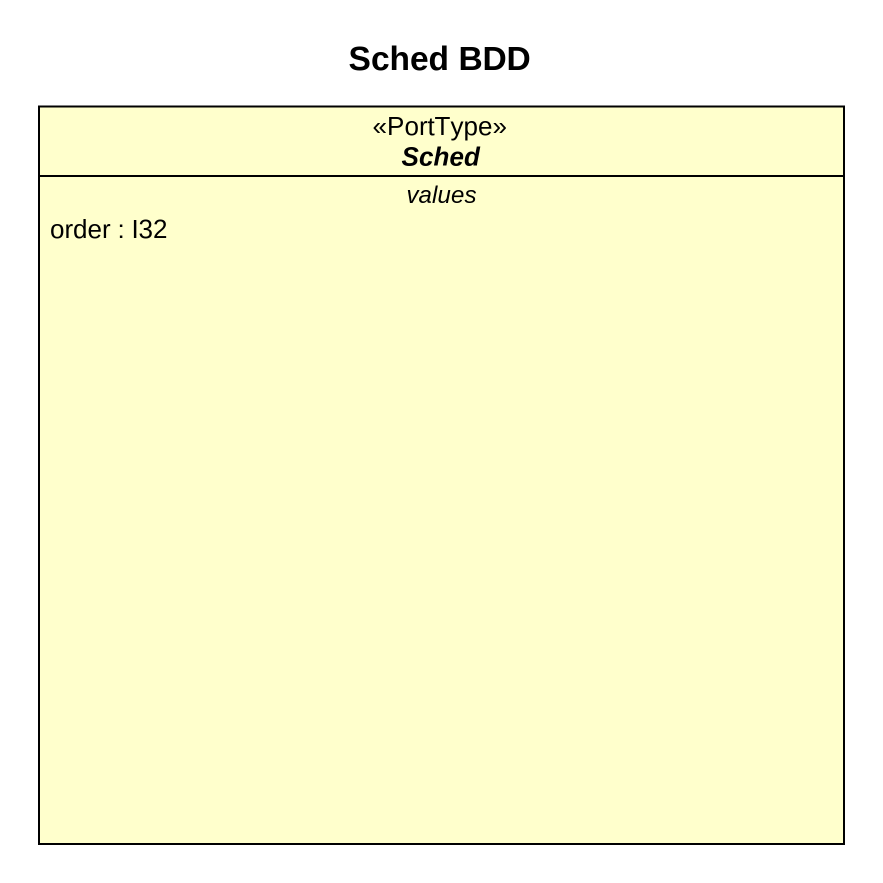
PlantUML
@startuml
title Sched BDD
hide circle
hide empty members
abstract class Sched <<PortType>> {
  -- values --
  order : I32
}
@enduml
